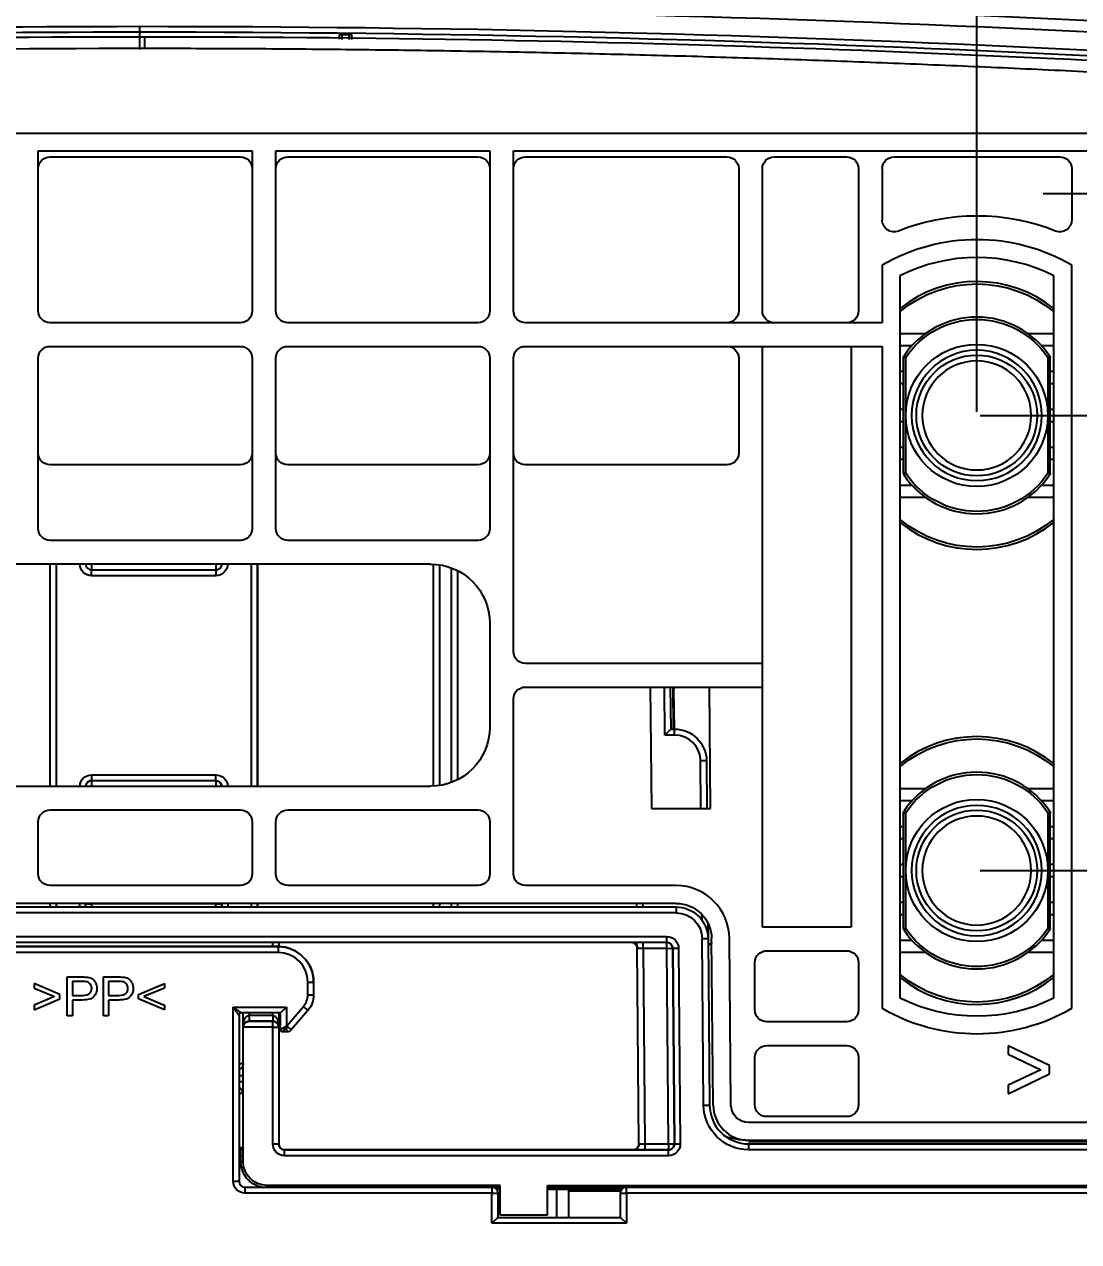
# Model space of a CAD drawing. Header units: millimetres. Extents: x 28 to 2974, y 8 to 3716.
# Drawn here: x 1848.7 to 1937.7, y 1279.4 to 1382.1 of the extents above; entities that cross this region are included whole.
import ezdxf

# ---------------------------------------------------------------- set-up
doc = ezdxf.new("R2010")
doc.units = ezdxf.units.MM
doc.layers.get('Defpoints').update_dxf_attribs({"linetype": 'CONTINUOUS'})
doc.layers.add('1LINE', color=7, linetype='CONTINUOUS')
doc.styles.add('Annotative', font='malgun.ttf')
doc.dimstyles.new('WOO', dxfattribs={"dimtxt": 20, "dimasz": 2, "dimexe": 1.25, "dimexo": 0.3, "dimgap": 1, "dimtad": 1, "dimdec": 1, "dimzin": 1, "dimdsep": 46, "dimtxsty": 'Annotative', "dimcen": 0, "dimclrd": 1, "dimclre": 1, "dimclrt": 2, "dimadec": 0, "dimazin": 0, "dimtfac": 1, "dimtdec": 1, "dimtofl": 0, "dimtmove": 0, "dimatfit": 3, "dimfxl": 0, "dimarcsym": 0})

# ---------------------------------------------------------------- blocks, each defined once
blk = doc.blocks.new('*D10')
at = {"layer": '1LINE', "color": 1, "lineweight": -2}
for p, q in [((1788.67, 1349.37), (1788.67, 1427.58)), ((1929.12, 1349.37), (1929.12, 1427.58)), ((1790.67, 1426.33), (1927.12, 1426.33))]:
    blk.add_line(p, q, dxfattribs=at)
at = {"layer": '1LINE', "color": 1}
for points in [[(1790.67, 1426.66), (1790.67, 1426), (1788.67, 1426.33)], [(1927.12, 1426.66), (1927.12, 1426), (1929.12, 1426.33)]]:
    blk.add_solid(points, dxfattribs=at)
at = {"layer": 'Defpoints', "color": 0}
for p in [(1929.12, 1426.33), (1788.67, 1349.07), (1929.12, 1349.07)]:
    blk.add_point(p, dxfattribs=at)
at = {"layer": '1LINE', "color": 2, "insert": (1858.89, 1437.72), "char_height": 20, "attachment_point": 5, "style": 'Annotative'}
blk.add_mtext('140', dxfattribs=at)
blk = doc.blocks.new('*D11')
at = {"layer": '1LINE', "color": 1, "lineweight": -2}
for p, q in [((1758.92, 1349.37), (1758.92, 1481.64)), ((1958.87, 1349.37), (1958.87, 1481.64)), ((1760.92, 1480.39), (1956.87, 1480.39))]:
    blk.add_line(p, q, dxfattribs=at)
at = {"layer": '1LINE', "color": 1}
for points in [[(1760.92, 1480.72), (1760.92, 1480.05), (1758.92, 1480.39)], [(1956.87, 1480.72), (1956.87, 1480.05), (1958.87, 1480.39)]]:
    blk.add_solid(points, dxfattribs=at)
at = {"layer": 'Defpoints', "color": 0}
for p in [(1958.87, 1480.39), (1758.92, 1349.07), (1958.87, 1349.07)]:
    blk.add_point(p, dxfattribs=at)
at = {"layer": '1LINE', "color": 2, "insert": (1858.89, 1491.72), "char_height": 20, "attachment_point": 5, "style": 'Annotative'}
blk.add_mtext('200', dxfattribs=at)
blk = doc.blocks.new('*D12')
at = {"layer": '1LINE', "color": 1, "lineweight": -2}
for p, q in [((1929.42, 1310.67), (2169.11, 1310.67)), ((2167.86, 1308.67), (2167.86, 861.29)), ((1858.76, 859.29), (2169.11, 859.29))]:
    blk.add_line(p, q, dxfattribs=at)
at = {"layer": '1LINE', "color": 1}
for points in [[(2167.53, 1308.67), (2168.19, 1308.67), (2167.86, 1310.67)], [(2167.53, 861.29), (2168.19, 861.29), (2167.86, 859.29)]]:
    blk.add_solid(points, dxfattribs=at)
at = {"layer": 'Defpoints', "color": 0}
for p in [(1929.12, 1310.67), (1858.46, 859.29), (2167.86, 859.29)]:
    blk.add_point(p, dxfattribs=at)
at = {"layer": '1LINE', "color": 2, "insert": (2156.47, 1084.98), "char_height": 20, "attachment_point": 5, "rotation": 90, "style": 'Annotative'}
blk.add_mtext('451', dxfattribs=at)
blk = doc.blocks.new('*D13')
at = {"layer": '1LINE', "color": 1, "lineweight": -2}
for p, q in [((1929.42, 1349.07), (2224.1, 1349.07)), ((2222.85, 1347.07), (2222.85, 861.29)), ((1858.76, 859.29), (2224.1, 859.29))]:
    blk.add_line(p, q, dxfattribs=at)
at = {"layer": '1LINE', "color": 1}
for points in [[(2222.52, 1347.07), (2223.18, 1347.07), (2222.85, 1349.07)], [(2222.52, 861.29), (2223.18, 861.29), (2222.85, 859.29)]]:
    blk.add_solid(points, dxfattribs=at)
at = {"layer": 'Defpoints', "color": 0}
for p in [(1929.12, 1349.07), (1858.46, 859.29), (2222.85, 859.29)]:
    blk.add_point(p, dxfattribs=at)
at = {"layer": '1LINE', "color": 2, "insert": (2211.52, 1104.18), "char_height": 20, "attachment_point": 5, "rotation": 90, "style": 'Annotative'}
blk.add_mtext('490', dxfattribs=at)

msp = doc.modelspace()

# ---------------------------------------------------------------- linework, layer by layer
at = {"layer": '1LINE', "linetype": 'Continuous'}
for p, q in [((1875.32, 1380.82), (1875.32, 1381.23)), ((1875.52, 1381.23), (1875.52, 1380.81)), ((1876.13, 1380.81), (1876.13, 1381.22)), ((1876.33, 1381.21), (1876.33, 1380.8)), ((1749.2, 1372.9), (1968.58, 1372.9)), ((1849.89, 1371.4), (1867.95, 1371.4)), ((1849.89, 1357.9), (1849.89, 1371.4)), ((1867.95, 1371.4), (1867.95, 1357.9)), ((1869.95, 1371.4), (1888.01, 1371.4)), ((1869.95, 1357.9), (1869.95, 1371.4)), ((1888.01, 1371.4), (1888.01, 1357.9)), ((1890.01, 1357.9), (1890.01, 1371.4)), ((1890.01, 1371.4), (1968.61, 1371.4)), ((1850.89, 1370.9), (1866.95, 1370.9)), ((1870.95, 1370.9), (1887.01, 1370.9)), ((1891.01, 1370.9), (1908.02, 1370.9)), ((1912.02, 1370.9), (1918.14, 1370.9)), ((1922.14, 1370.9), (1936.14, 1370.9)), ((1909.02, 1369.9), (1909.02, 1357.9)), ((1911.02, 1357.9), (1911.02, 1369.9)), ((1919.14, 1369.9), (1919.14, 1357.9)), ((1921.14, 1369.9), (1921.14, 1365.56)), ((1937.14, 1369.9), (1937.14, 1365.56)), ((2014.73, 1367.78), (1934.73, 1367.78)), ((1921.14, 1361.76), (1921.14, 1356.9)), ((1937.14, 1299.04), (1937.14, 1361.76)), ((1922.64, 1360.86), (1922.64, 1299.94)), ((1935.64, 1299.94), (1935.64, 1360.86)), ((1866.95, 1356.9), (1850.89, 1356.9)), ((1887.01, 1356.9), (1870.95, 1356.9)), ((1921.14, 1356.9), (1891.01, 1356.9)), ((1924.78, 1355.97), (1922.64, 1355.97)), ((1922.64, 1354.97), (1923.66, 1354.97)), ((1935.64, 1355.97), (1933.45, 1355.97)), ((1934.57, 1354.97), (1935.64, 1354.97)), ((1850.89, 1354.9), (1866.95, 1354.9)), ((1870.95, 1354.9), (1887.01, 1354.9)), ((1891.01, 1354.9), (1921.14, 1354.9)), ((1911.02, 1328.15), (1911.02, 1354.9)), ((1918.52, 1354.9), (1918.52, 1305.9)), ((1921.14, 1354.9), (1921.14, 1299.04)), ((1922.92, 1353.95), (1923.12, 1353.95)), ((1922.92, 1353.95), (1922.92, 1344.19)), ((1922.95, 1354.06), (1923.12, 1353.95)), ((1923.12, 1349.07), (1923.12, 1353.95)), ((1935.28, 1354.06), (1935.12, 1353.95)), ((1935.12, 1353.95), (1935.12, 1349.07)), ((1935.12, 1353.95), (1935.32, 1353.95)), ((1935.32, 1344.19), (1935.32, 1353.95)), ((1849.89, 1339.53), (1849.89, 1353.9)), ((1867.95, 1353.9), (1867.95, 1339.53)), ((1869.95, 1339.53), (1869.95, 1353.9)), ((1888.01, 1353.9), (1888.01, 1339.53)), ((1890.01, 1329.15), (1890.01, 1353.9)), ((1909.02, 1353.9), (1909.02, 1345.9)), ((1922.92, 1352.77), (1922.64, 1352.77)), ((1935.64, 1352.77), (1935.32, 1352.77)), ((1922.64, 1351.77), (1922.92, 1351.77)), ((1935.32, 1351.77), (1935.64, 1351.77)), ((1922.92, 1349.57), (1922.64, 1349.57)), ((1923.12, 1344.19), (1923.12, 1349.07)), ((1935.12, 1349.07), (1935.12, 1344.19)), ((1935.64, 1349.57), (1935.32, 1349.57)), ((1922.64, 1348.57), (1922.92, 1348.57)), ((1935.32, 1348.57), (1935.64, 1348.57)), ((1922.92, 1346.37), (1922.64, 1346.37)), ((1935.64, 1346.37), (1935.32, 1346.37)), ((1866.95, 1344.9), (1850.89, 1344.9)), ((1887.01, 1344.9), (1870.95, 1344.9)), ((1908.02, 1344.9), (1891.01, 1344.9)), ((1922.64, 1345.37), (1922.92, 1345.37)), ((1935.32, 1345.37), (1935.64, 1345.37)), ((1922.92, 1344.19), (1923.12, 1344.19)), ((1922.95, 1344.08), (1923.12, 1344.19)), ((1935.12, 1344.19), (1935.28, 1344.08)), ((1935.12, 1344.19), (1935.32, 1344.19)), ((1923.66, 1343.17), (1922.64, 1343.17)), ((1935.64, 1343.17), (1934.57, 1343.17)), ((1922.64, 1342.17), (1924.78, 1342.17)), ((1933.45, 1342.17), (1935.64, 1342.17)), ((1866.95, 1338.53), (1850.89, 1338.53)), ((1887.01, 1338.53), (1870.95, 1338.53)), ((1883.01, 1336.53), (1834.83, 1336.53)), ((1850.89, 1317.78), (1850.89, 1336.53)), ((1851.39, 1336.53), (1851.39, 1317.78)), ((1854.39, 1336.53), (1854.39, 1336.05)), ((1864.89, 1336.53), (1864.89, 1336.05)), ((1867.89, 1317.78), (1867.89, 1336.53)), ((1868.39, 1336.53), (1868.39, 1317.78)), ((1868.39, 1317.78), (1868.39, 1336.53)), ((1883.27, 1317.78), (1883.27, 1336.52)), ((1883.77, 1336.47), (1883.77, 1317.83)), ((1854.39, 1336.05), (1864.89, 1336.05)), ((1854.39, 1335.55), (1854.39, 1336.05)), ((1864.89, 1335.55), (1854.39, 1335.55)), ((1864.89, 1336.05), (1864.89, 1335.55)), ((1884.77, 1318.1), (1884.77, 1336.21)), ((1885.27, 1335.99), (1885.27, 1318.32)), ((1888.01, 1331.53), (1888.01, 1322.78)), ((1911.02, 1328.15), (1891.01, 1328.15)), ((1911.02, 1326.15), (1911.02, 1328.15)), ((1891.01, 1326.15), (1911.02, 1326.15)), ((1901.56, 1326.15), (1901.65, 1315.9)), ((1902.79, 1322.1), (1902.75, 1326.15)), ((1903.25, 1326.15), (1903.29, 1322.6)), ((1903.45, 1326.15), (1903.49, 1322.6)), ((1903.59, 1322.6), (1903.56, 1325.95)), ((1906.65, 1315.9), (1906.56, 1326.15)), ((1911.02, 1305.9), (1911.02, 1326.15)), ((1890.01, 1310.4), (1890.01, 1325.15)), ((1902.79, 1322.1), (1903.29, 1322.6)), ((1903.61, 1322.1), (1902.79, 1322.1)), ((1903.29, 1322.6), (1903.61, 1322.6)), ((1903.61, 1322.1), (1903.61, 1322.6)), ((1906.31, 1319.92), (1905.81, 1319.92)), ((1905.84, 1315.9), (1905.81, 1319.92)), ((1906.31, 1319.92), (1906.34, 1315.9)), ((1854.39, 1318.75), (1864.89, 1318.75)), ((1854.39, 1318.75), (1854.39, 1318.25)), ((1864.89, 1318.25), (1854.39, 1318.25)), ((1854.39, 1318.25), (1854.39, 1317.78)), ((1864.89, 1318.25), (1864.89, 1318.75)), ((1864.89, 1318.25), (1864.89, 1317.78)), ((1834.83, 1317.78), (1883.01, 1317.78)), ((1924.78, 1317.57), (1922.64, 1317.57)), ((1935.64, 1317.57), (1933.45, 1317.57)), ((1922.64, 1316.57), (1923.66, 1316.57)), ((1934.57, 1316.57), (1935.64, 1316.57)), ((1850.89, 1315.78), (1866.95, 1315.78)), ((1870.95, 1315.78), (1887.01, 1315.78)), ((1901.65, 1315.9), (1906.65, 1315.9)), ((1922.92, 1315.55), (1923.12, 1315.55)), ((1922.92, 1315.55), (1922.92, 1305.79)), ((1922.95, 1315.66), (1923.12, 1315.55)), ((1923.12, 1310.67), (1923.12, 1315.55)), ((1935.28, 1315.66), (1935.12, 1315.55)), ((1935.12, 1315.55), (1935.12, 1310.67)), ((1935.12, 1315.55), (1935.32, 1315.55)), ((1935.32, 1305.79), (1935.32, 1315.55)), ((1849.89, 1310.4), (1849.89, 1314.78)), ((1867.95, 1314.78), (1867.95, 1310.4)), ((1869.95, 1310.4), (1869.95, 1314.78)), ((1888.01, 1314.78), (1888.01, 1310.4)), ((1922.92, 1314.37), (1922.64, 1314.37)), ((1935.64, 1314.37), (1935.32, 1314.37)), ((1922.64, 1313.37), (1922.92, 1313.37)), ((1935.32, 1313.37), (1935.64, 1313.37)), ((1922.92, 1311.17), (1922.64, 1311.17)), ((1935.64, 1311.17), (1935.32, 1311.17)), ((1922.64, 1310.17), (1922.92, 1310.17)), ((1923.12, 1305.79), (1923.12, 1310.67)), ((1935.12, 1310.67), (1935.12, 1305.79)), ((1935.32, 1310.17), (1935.64, 1310.17)), ((1866.95, 1309.4), (1850.89, 1309.4)), ((1887.01, 1309.4), (1870.95, 1309.4)), ((1903.74, 1309.4), (1891.01, 1309.4)), ((1903.74, 1307.9), (1814.04, 1307.9)), ((1850.89, 1307.6), (1850.89, 1307.9)), ((1851.39, 1307.9), (1851.39, 1307.6)), ((1853.39, 1307.6), (1853.39, 1307.9)), ((1853.89, 1307.9), (1853.89, 1307.6)), ((1853.89, 1307.88), (1853.89, 1307.9)), ((1853.89, 1307.6), (1853.89, 1307.88)), ((1854.39, 1307.9), (1854.39, 1307.87)), ((1864.89, 1307.87), (1854.39, 1307.87)), ((1854.39, 1307.87), (1854.39, 1307.6)), ((1864.89, 1307.87), (1864.89, 1307.9)), ((1864.89, 1307.6), (1864.89, 1307.87)), ((1865.39, 1307.6), (1865.39, 1307.9)), ((1865.39, 1307.9), (1865.39, 1307.88)), ((1865.39, 1307.88), (1865.39, 1307.6)), ((1865.89, 1307.9), (1865.89, 1307.6)), ((1867.89, 1307.6), (1867.89, 1307.9)), ((1868.39, 1307.9), (1868.39, 1307.6)), ((1868.39, 1307.6), (1868.39, 1307.9)), ((1883.27, 1307.6), (1883.27, 1307.9)), ((1883.77, 1307.9), (1883.77, 1307.6)), ((1884.77, 1307.6), (1884.77, 1307.9)), ((1885.27, 1307.9), (1885.27, 1307.6)), ((1900.42, 1307.6), (1900.41, 1307.9)), ((1900.91, 1307.9), (1900.92, 1307.6)), ((1922.92, 1307.97), (1922.64, 1307.97)), ((1935.64, 1307.97), (1935.32, 1307.97)), ((1814.05, 1307.6), (1903.74, 1307.6)), ((1903.74, 1307.1), (1814.05, 1307.1)), ((1853.89, 1307.6), (1853.89, 1307.6)), ((1868.39, 1307.6), (1868.39, 1307.6)), ((1903.74, 1307.6), (1903.74, 1307.1)), ((1905.93, 1306.49), (1905.92, 1306.96)), ((1922.64, 1306.97), (1922.92, 1306.97)), ((1935.32, 1306.97), (1935.64, 1306.97)), ((1906.43, 1306.24), (1906.44, 1304.92)), ((1918.52, 1305.9), (1911.02, 1305.9)), ((1922.92, 1305.79), (1923.12, 1305.79)), ((1922.95, 1305.68), (1923.12, 1305.79)), ((1935.12, 1305.79), (1935.32, 1305.79)), ((1935.12, 1305.79), (1935.28, 1305.68)), ((1814.84, 1305.1), (1902.95, 1305.1)), ((1902.95, 1304.6), (1902.95, 1305.1)), ((1906.06, 1290.87), (1905.94, 1304.92)), ((1906.44, 1304.92), (1906.56, 1290.87)), ((1906.87, 1290.88), (1906.74, 1304.93)), ((1908.37, 1290.89), (1908.24, 1304.94)), ((1923.66, 1304.77), (1922.64, 1304.77)), ((1935.64, 1304.77), (1934.57, 1304.77)), ((1902.95, 1304.6), (1814.84, 1304.6)), ((1841.64, 1304.25), (1870.14, 1304.25)), ((1870.14, 1304.25), (1841.64, 1304.25)), ((1870.14, 1303.75), (1841.64, 1303.75)), ((1869.69, 1304.25), (1869.69, 1304.6)), ((1870.14, 1304.25), (1870.14, 1303.75)), ((1870.14, 1304.25), (1870.14, 1304.25)), ((1870.19, 1304.6), (1870.19, 1304.25)), ((1900.59, 1287.61), (1900.45, 1304.11)), ((1900.95, 1304.59), (1900.95, 1304.6)), ((1900.95, 1304.1), (1900.95, 1304.59)), ((1900.95, 1304.1), (1901.09, 1287.6)), ((1902.95, 1304.1), (1900.95, 1304.1)), ((1902.95, 1304.1), (1902.95, 1304.6)), ((1902.95, 1304.1), (1903.45, 1304.11)), ((1903.09, 1287.6), (1902.95, 1304.1)), ((1903.59, 1287.61), (1903.45, 1304.11)), ((1903.45, 1304.11), (1903.59, 1287.61)), ((1903.95, 1304.11), (1904.09, 1287.61)), ((1906.44, 1304.43), (1906.55, 1304.43)), ((1911.39, 1303.9), (1918.14, 1303.9)), ((1922.64, 1303.77), (1924.78, 1303.77)), ((1933.45, 1303.77), (1935.64, 1303.77)), ((1910.39, 1298.9), (1910.39, 1302.9)), ((1919.14, 1302.9), (1919.14, 1298.9)), ((1852.33, 1298.4), (1852.33, 1301.69)), ((1855.4, 1298.4), (1855.4, 1301.69)), ((1849.54, 1301.14), (1849.54, 1300.74)), ((1851.72, 1300.22), (1849.54, 1301.14)), ((1849.54, 1300.74), (1851.27, 1300.03)), ((1852.77, 1301.3), (1852.77, 1300.13)), ((1855.83, 1301.3), (1855.83, 1300.13)), ((1858.36, 1300.22), (1860.54, 1301.14)), ((1860.54, 1300.74), (1858.81, 1300.03)), ((1860.54, 1301.14), (1860.54, 1300.74)), ((1872.64, 1300.17), (1872.64, 1301.25)), ((1873.14, 1301.25), (1873.14, 1300.17)), ((1873.14, 1301.25), (1873.14, 1301.25)), ((1851.27, 1300.03), (1849.54, 1299.31)), ((1849.54, 1298.91), (1851.72, 1299.84)), ((1851.72, 1299.84), (1851.72, 1300.22)), ((1852.77, 1299.74), (1852.77, 1298.4)), ((1855.83, 1299.74), (1855.83, 1298.4)), ((1858.36, 1299.84), (1858.36, 1300.22)), ((1860.54, 1298.91), (1858.36, 1299.84)), ((1858.81, 1300.03), (1860.54, 1299.31)), ((1849.54, 1299.31), (1849.54, 1298.91)), ((1860.54, 1299.31), (1860.54, 1298.91)), ((1866.34, 1299.15), (1870.84, 1299.15)), ((1866.34, 1284.45), (1866.34, 1299.15)), ((1870.34, 1298.65), (1867.04, 1298.65)), ((1867.19, 1297.45), (1867.19, 1298.65)), ((1867.69, 1298.65), (1867.69, 1298.45)), ((1869.69, 1298.45), (1869.69, 1298.65)), ((1870.19, 1298.65), (1870.19, 1297.45)), ((1870.34, 1298.65), (1870.84, 1299.15)), ((1870.34, 1297.25), (1870.34, 1298.65)), ((1870.84, 1299.15), (1870.84, 1297.55)), ((1870.87, 1297.55), (1872.28, 1299.19)), ((1872.66, 1298.87), (1871.25, 1297.23)), ((1852.77, 1298.4), (1852.33, 1298.4)), ((1855.83, 1298.4), (1855.4, 1298.4)), ((1866.84, 1298.45), (1866.84, 1284.45)), ((1867.19, 1286.1), (1867.19, 1297.45)), ((1869.69, 1297.45), (1867.19, 1297.45)), ((1867.69, 1298.45), (1869.69, 1298.45)), ((1867.69, 1298.45), (1867.69, 1297.95)), ((1867.69, 1297.95), (1869.69, 1297.95)), ((1867.69, 1297.95), (1867.69, 1297.95)), ((1869.69, 1297.95), (1867.69, 1297.95)), ((1869.69, 1298.45), (1869.69, 1297.95)), ((1869.69, 1297.95), (1869.69, 1297.95)), ((1869.69, 1297.45), (1869.69, 1297.95)), ((1869.69, 1287.6), (1869.69, 1297.45)), ((1870.19, 1297.45), (1870.19, 1287.6)), ((1870.19, 1297.45), (1870.19, 1297.45)), ((1870.84, 1297.55), (1870.87, 1297.55)), ((1870.87, 1297.05), (1870.87, 1297.55)), ((1918.14, 1297.9), (1911.39, 1297.9)), ((1870.87, 1297.05), (1870.54, 1297.05)), ((1911.39, 1295.9), (1918.14, 1295.9)), ((1931.77, 1295.89), (1931.77, 1295.16)), ((1935.27, 1294.21), (1931.77, 1295.89)), ((1867.19, 1294.35), (1866.84, 1294.35)), ((1910.39, 1290.9), (1910.39, 1294.9)), ((1919.14, 1294.9), (1919.14, 1290.9)), ((1931.77, 1295.16), (1934.54, 1293.86)), ((1934.54, 1293.86), (1931.77, 1292.56)), ((1931.77, 1291.83), (1935.27, 1293.52)), ((1935.27, 1293.52), (1935.27, 1294.21)), ((1931.77, 1292.56), (1931.77, 1291.83)), ((1867.19, 1291.85), (1866.84, 1291.85)), ((1967.92, 1289.4), (1909.87, 1289.4)), ((1918.14, 1289.9), (1911.39, 1289.9)), ((1866.84, 1287.3), (1867.19, 1287.3)), ((1900.59, 1287.61), (1900.59, 1287.61)), ((1901.09, 1287.6), (1901.09, 1287.1)), ((1901.09, 1287.6), (1903.09, 1287.6)), ((1903.09, 1287.6), (1903.59, 1287.61)), ((1903.09, 1287.6), (1903.09, 1287.1)), ((1903.59, 1287.61), (1903.59, 1287.61)), ((1909.84, 1287.8), (1941.39, 1287.8)), ((1909.86, 1287.6), (1941.39, 1287.6)), ((1909.86, 1287.6), (1909.86, 1287.1)), ((1967.92, 1287.9), (1909.87, 1287.9)), ((1866.84, 1287.1), (1866.99, 1287.1)), ((1866.99, 1286.6), (1866.84, 1286.6)), ((1866.99, 1286.6), (1866.99, 1287.1)), ((1867.19, 1286.6), (1866.99, 1286.6)), ((1866.99, 1286.1), (1866.99, 1286.6)), ((1870.69, 1286.6), (1870.69, 1287.1)), ((1870.69, 1287.1), (1903.09, 1287.1)), ((1870.69, 1287.1), (1870.69, 1287.1)), ((1900.09, 1287.1), (1870.69, 1287.1)), ((1903.09, 1286.6), (1870.69, 1286.6)), ((1900.09, 1287.1), (1900.09, 1287.1)), ((1901.09, 1287.1), (1900.09, 1287.1)), ((1903.09, 1287.1), (1901.09, 1287.1)), ((1903.09, 1286.6), (1903.09, 1287.1)), ((1903.09, 1287.1), (1903.09, 1287.1)), ((1941.39, 1287.1), (1909.86, 1287.1)), ((1867.19, 1286.1), (1866.99, 1286.1)), ((1888.89, 1284.1), (1869.19, 1284.1)), ((1869.19, 1284.1), (1869.19, 1283.95)), ((1888.89, 1281.6), (1888.89, 1284.1)), ((1892.89, 1284.1), (1941.39, 1284.1)), ((1892.89, 1281.6), (1892.89, 1284.1)), ((1867.34, 1283.95), (1867.34, 1283.45)), ((1867.34, 1283.95), (1888.19, 1283.95)), ((1888.19, 1283.45), (1867.34, 1283.45)), ((1888.19, 1283.95), (1888.19, 1283.45)), ((1888.19, 1283.95), (1888.89, 1283.95)), ((1888.19, 1280.9), (1888.19, 1283.45)), ((1888.89, 1283.75), (1888.59, 1283.75)), ((1888.69, 1283.45), (1888.69, 1281.4)), ((1892.89, 1283.95), (1893.66, 1283.95)), ((1893.66, 1283.75), (1892.89, 1283.75)), ((1893.66, 1283.95), (1894.44, 1283.95)), ((1894.64, 1283.75), (1893.66, 1283.75)), ((1893.66, 1281.4), (1893.66, 1283.75)), ((1899.32, 1283.9), (1894.58, 1283.9)), ((1894.64, 1283.8), (1899.19, 1283.8)), ((1894.64, 1283.75), (1894.64, 1281.4)), ((1899.07, 1283.6), (1894.64, 1283.6)), ((1899.04, 1281.4), (1899.04, 1283.45)), ((1899.54, 1283.45), (1899.54, 1283.95)), ((1899.54, 1283.95), (1947.84, 1283.95)), ((1948.34, 1283.45), (1899.54, 1283.45)), ((1899.54, 1283.45), (1899.54, 1280.9)), ((1888.69, 1281.4), (1888.19, 1280.9)), ((1888.69, 1281.4), (1899.04, 1281.4)), ((1892.89, 1281.6), (1888.89, 1281.6)), ((1899.04, 1281.4), (1899.54, 1280.9)), ((1899.54, 1280.9), (1888.19, 1280.9))]:
    msp.add_line(p, q, dxfattribs=at)
for centre, radius in [((1929.12, 1349.07), 6), ((1929.12, 1349.07), 5.1), ((1929.12, 1310.67), 6), ((1929.12, 1310.67), 5.1)]:
    msp.add_circle(centre, radius, dxfattribs=at)
at = {"layer": '1LINE', "linetype": 'Continuous', "extrusion": (0, 0, -1)}
for centre, radius in [((-1929.12, 1349.07), 5.5), ((-1929.12, 1349.07), 4.6), ((-1929.12, 1310.67), 5.5), ((-1929.12, 1310.67), 4.6)]:
    msp.add_circle(centre, radius, dxfattribs=at)
at = {"layer": '1LINE', "linetype": 'Continuous', "extrusion": (6.12303e-17, -3.74928e-33, -1)}
for centre, radius, start, end in [((-1850.89, 1369.9), 1, 0, 90), ((-1866.95, 1369.9), 1, 90, 180), ((-1870.95, 1369.9), 1, 0, 90), ((-1887.01, 1369.9), 1, 90, 180), ((-1891.01, 1369.9), 1, 0, 90), ((-1908.02, 1369.9), 1, 90, 180), ((-1912.02, 1369.9), 1, 0, 90), ((-1918.14, 1369.9), 1, 90, 180), ((-1922.14, 1369.9), 1, 0, 90), ((-1936.14, 1369.9), 1, 90, 180), ((-1922.14, 1365.56), 1, 248.3817, 0), ((-1936.14, 1365.56), 1, 180, 291.6183), ((-1850.89, 1357.9), 1, 270, 0), ((-1866.95, 1357.9), 1, 180, 270), ((-1870.95, 1357.9), 1, 270, 0), ((-1887.01, 1357.9), 1, 180, 270), ((-1891.01, 1357.9), 1, 270, 0), ((-1908.02, 1357.9), 1, 180, 270), ((-1912.02, 1357.9), 1, 270, 0), ((-1918.14, 1357.9), 1, 180, 270), ((-1850.89, 1353.9), 1, 0, 90), ((-1866.95, 1353.9), 1, 90, 180), ((-1870.95, 1353.9), 1, 0, 90), ((-1887.01, 1353.9), 1, 90, 180), ((-1891.01, 1353.9), 1, 0, 90), ((-1908.02, 1353.9), 1, 90, 180), ((-1850.89, 1345.9), 1, 270, 0), ((-1866.95, 1345.9), 1, 180, 270), ((-1870.95, 1345.9), 1, 270, 0), ((-1887.01, 1345.9), 1, 180, 270), ((-1891.01, 1345.9), 1, 270, 0), ((-1908.02, 1345.9), 1, 180, 270), ((-1850.89, 1339.53), 1, 270, 0), ((-1866.95, 1339.53), 1, 180, 270), ((-1870.95, 1339.53), 1, 270, 0), ((-1887.01, 1339.53), 1, 180, 270), ((-1864.89, 1336.55), 0.5, 182.9969, 270), ((-1883.01, 1331.53), 5, 90, 180), ((-1891.01, 1329.15), 1, 270, 0), ((-1891.01, 1325.15), 1, 0, 90), ((-1883.01, 1322.78), 5, 180, 270), ((-1864.89, 1317.75), 0.5, 90, 177.2632), ((-1850.89, 1314.78), 1, 0, 90), ((-1866.95, 1314.78), 1, 90, 180), ((-1870.95, 1314.78), 1, 0, 90), ((-1887.01, 1314.78), 1, 90, 180), ((-1866.95, 1310.4), 1, 180, 270), ((-1887.01, 1310.4), 1, 180, 270), ((-1891.01, 1310.4), 1, 270, 0), ((-1911.39, 1302.9), 1, 0, 90), ((-1918.14, 1302.9), 1, 90, 180), ((-1911.39, 1298.9), 1, 270, 0), ((-1918.14, 1298.9), 1, 180, 270), ((-1911.39, 1294.9), 1, 0, 90), ((-1918.14, 1294.9), 1, 90, 180), ((-1911.39, 1290.9), 1, 270, 0), ((-1918.14, 1290.9), 1, 180, 270)]:
    msp.add_arc(centre, radius, start, end, dxfattribs=at)
at = {"layer": '1LINE', "linetype": 'Continuous'}
for centre, radius, start, end in [((1929.14, 1347.9), 18, 68.3817, 111.6183), ((1929.14, 1347.9), 16, 60, 120), ((1929.14, 1347.9), 14.5, 63.3669, 116.6331), ((1929.12, 1349.97), 10.4, 51.1421, 128.5053), ((1929.12, 1349.97), 7.4, 33.5573, 146.4427), ((1923.12, 1344.19), 0.2, 180, 213.5573), ((1929.12, 1348.17), 7.4, 213.5573, 326.4427), ((1929.12, 1348.17), 10.4, 231.4947, 308.8579), ((1854.39, 1336.55), 0.5, 182.9964, 270), ((1854.39, 1336.55), 0.5, 182.9964, 270), ((1903.61, 1319.9), 2.2, 0.5, 90), ((1929.12, 1311.57), 10.4, 51.1421, 128.5053), ((1854.39, 1317.75), 0.5, 90, 177.2632), ((1864.89, 1317.75), 0.5, 2.7368, 90), ((1929.12, 1311.57), 7.4, 33.5573, 146.4427), ((1903.74, 1304.9), 4.5, 0.4999, 90), ((1923.12, 1305.79), 0.2, 180, 213.5573), ((1929.12, 1309.77), 7.4, 213.5573, 326.4427), ((1929.12, 1309.77), 10.4, 231.4947, 308.8579), ((1929.14, 1312.9), 14.5, 243.3669, 296.6331), ((1929.14, 1312.9), 16, 240, 300), ((1866.69, 1291.85), 0.5, 0, 72.5416), ((1909.87, 1290.9), 3, 180.5, 270), ((1867.34, 1284.45), 0.5, 180, 270), ((1894.44, 1283.75), 0.2, 0, 90)]:
    msp.add_arc(centre, radius, start, end, dxfattribs=at)
at = {"layer": '1LINE', "linetype": 'Continuous', "extrusion": (0, 0, -1)}
for centre, radius, start, end in [((-1929.12, 1349.97), 10.2, 50.5948, 129.7694), ((-1929.12, 1349.97), 7.2, 33.5573, 146.4427), ((-1923.12, 1353.95), 0.2, 0, 33.5573), ((-1935.12, 1353.95), 0.2, 146.4427, 180), ((-1929.12, 1348.17), 7.2, 213.5573, 326.4427), ((-1935.12, 1344.19), 0.2, 180, 213.5573), ((-1929.12, 1348.17), 10.2, 230.2305, 309.4051), ((-1854.39, 1336.55), 1, 270, 358.5025), ((-1864.89, 1336.55), 1, 181.4975, 270), ((-1903.76, 1325.95), 0.2, 359.5, 90), ((-1903.61, 1319.9), 2.7, 90, 179.5), ((-1929.12, 1311.57), 10.2, 50.5948, 129.7694), ((-1854.39, 1317.75), 1, 1.3683, 90), ((-1864.89, 1317.75), 1, 90, 178.6317), ((-1929.12, 1311.57), 7.2, 33.5573, 146.4427), ((-1923.12, 1315.55), 0.2, 0, 33.5573), ((-1935.12, 1315.55), 0.2, 146.4427, 180), ((-1850.89, 1310.4), 1, 270, 0), ((-1870.95, 1310.4), 1, 270, 0), ((-1903.74, 1304.9), 3, 90, 179.5), ((-1903.74, 1304.9), 2.2, 90, 179.5), ((-1929.12, 1309.77), 7.2, 213.5573, 326.4427), ((-1935.12, 1305.79), 0.2, 180, 213.5573), ((-1906.55, 1304.63), 0.2, 179.5, 270), ((-1929.12, 1309.77), 10.2, 230.2305, 309.4051), ((-1866.69, 1294.35), 0.5, 180, 252.5416), ((-1909.86, 1290.9), 3.8, 270, 359.5), ((-1909.87, 1290.9), 1.5, 270, 359.5001), ((-1909.84, 1293.9), 6, 270, 290.0159), ((-1866.99, 1287.3), 0.2, 180, 270), ((-1869.19, 1286.1), 2.2, 282.24, 0), ((-1869.19, 1286.1), 2, 270, 0), ((-1888.19, 1283.45), 0.5, 90, 180), ((-1899.54, 1283.45), 0.5, 0, 90)]:
    msp.add_arc(centre, radius, start, end, dxfattribs=at)
at = {"layer": '1LINE', "linetype": 'Continuous', "extrusion": (3.83778e-22, 6.26757e-06, -1)}
for centre, radius, start, end in [((-1902.95, 1304.1, 0.01), 1, 90, 179.5), ((-1870.14, 1301.25, 0.01), 3, 90, 180), ((-1902.95, 1304.1, 0.01), 0.5, 90, 179.5), ((-1871.14, 1300.17, 0.01), 2, 180.0047, 220.6749), ((-1870.54, 1297.25, 0.01), 0.2, 270, 359.9529), ((-1870.87, 1297.55, 0.01), 0.5, 220.689, 270), ((-1870.69, 1287.6, 0.01), 1, 270, 359.9905), ((-1900.09, 1287.6, 0.01), 0.5, 179.5162, 270), ((-1903.09, 1287.6, 0.01), 1, 179.5096, 270), ((-1903.09, 1287.6, 0.01), 0.5, 179.5174, 270), ((-1867.34, 1284.45, 0.01), 1, 270, 359.9905)]:
    msp.add_arc(centre, radius, start, end, dxfattribs=at)
at = {"layer": '1LINE', "linetype": 'Continuous', "extrusion": (-3.83778e-22, -6.26758e-06, 1)}
for centre, radius, start, end in [((1870.14, 1301.25, -0.01), 3, 0, 90), ((1870.14, 1301.25, -0.01), 2.5, 0, 90), ((1899.95, 1304.1, -0.01), 0.5, 0.5, 90), ((1902.95, 1304.1, -0.01), 0.5, 0.5, 90), ((1871.14, 1300.17, -0.01), 1.5, 319.3251, 359.9936), ((1867.04, 1298.45, -0.01), 0.2, 90, 180), ((1869.69, 1297.45, -0.01), 0.5, 0, 90), ((1870.69, 1287.6, -0.01), 0.5, 180.0187, 270), ((1903.09, 1287.6, -0.01), 0.5, 270, 0.4815)]:
    msp.add_arc(centre, radius, start, end, dxfattribs=at)
at = {"layer": '1LINE', "linetype": 'Continuous'}
for centre, major_axis, ratio, start_param, end_param in [((1854.39, 1307.88), (0.5, 0), 0.026177, 3.141593, 4.71239), ((1864.89, 1307.88), (-0.5, 0), 0.026177, 1.570795, 3.141593), ((1905.94, 1304.92), (0.5, 0.004), 0.000006, 4.712389, 6.283185), ((1903.95, 1304.11), (-0.5, -0.004), 0.000006, 0, 1.570796), ((1872.64, 1301.25), (0.5, 0), 0.000006, 4.712389, 6.283185), ((1872.64, 1300.17), (0.5, 0), 0.000006, 4.712389, 6.283185), ((1872.28, 1299.19), (0.379, -0.326), 0.000005, 4.712393, 6.283189), ((1869.69, 1297.45), (0.5, 0), 0.000006, 4.712389, 6.283185), ((1870.87, 1297.55), (0.379, -0.326), 0.000005, 4.712393, 6.283189), ((1866.69, 1293.35), (-0.5, 0), 0.000006, 3.141593, 4.407675), ((1866.69, 1292.85), (-0.5, 0), 0.000006, 3.141593, 4.407675), ((1906.06, 1290.87), (0.5, 0.004), 0.000006, 4.712389, 6.283185), ((1869.69, 1287.6), (-0.5, 0), 0.000006, 1.570796, 3.141593), ((1904.09, 1287.61), (-0.5, -0.004), 0.000006, 0, 1.570796), ((1866.34, 1284.45), (0.5, 0), 0.000006, 4.712389, 6.283188), ((1888.19, 1283.45), (0.5, 0), 0.000006, 4.712389, 6.283185), ((1893.66, 1283.75), (0, -0.2), 0.017452, 1.570796, 3.141593), ((1899.54, 1283.45), (0.5, 0), 0.000006, 3.141593, 4.712389)]:
    msp.add_ellipse(centre, major_axis=major_axis, ratio=ratio, start_param=start_param, end_param=end_param, dxfattribs=at)
at = {"layer": '1LINE', "linetype": 'Continuous', "extrusion": (0, 0, -1)}
for centre, major_axis, ratio, start_param, end_param in [((1867.69, 1297.45), (0.354, 0.354), 0.999994, 3.926988, 5.497784), ((1870.69, 1287.6), (0, 0.5), 1, 3.141593, 4.712389), ((1900.09, 1287.6), (0, 0.5), 1, 1.56207, 3.141593)]:
    msp.add_ellipse(centre, major_axis=major_axis, ratio=ratio, start_param=start_param, end_param=end_param, dxfattribs=at)
at = {"layer": '1LINE', "linetype": 'Continuous'}
for points, degree in [([(1731.29, 1379.39), (1773.59, 1382.73), (1816.02, 1384.41), (1858.46, 1384.41)], 3), ([(1858.46, 1384.41), (1909.6, 1384.41), (1960.72, 1381.97), (2011.63, 1377.12)], 3), ([(1858.46, 1383.41), (1816.38, 1383.41), (1774.31, 1381.75), (1732.36, 1378.47)], 3), ([(2010.54, 1376.22), (1959.99, 1381), (1909.23, 1383.41), (1858.46, 1383.41)], 3), ([(1732.38, 1376.97), (1774.32, 1380.26), (1816.39, 1381.91), (1858.46, 1381.91)], 3), ([(1858.46, 1381.91), (1909.23, 1381.91), (1959.98, 1379.5), (2010.52, 1374.72)], 3), ([(1858.46, 1381.41), (1816.23, 1381.41), (1774.02, 1379.74), (1731.92, 1376.43)], 3), ([(1733.91, 1376.17), (1775.5, 1379.4), (1817.24, 1381.03), (1858.89, 1381.03)], 3), ([(2010.98, 1374.18), (1960.29, 1378.99), (1909.38, 1381.41), (1858.46, 1381.41)], 3), ([(1858.89, 1381.03), (1900.54, 1381.03), (1942.28, 1379.4), (1983.87, 1376.17)], 3), ([(1875.52, 1381.23), (1875.72, 1381.22), (1875.92, 1381.22), (1876.13, 1381.22)], 3), ([(1858.89, 1380.03), (1817.38, 1380.03), (1775.88, 1378.42), (1734.49, 1375.21)], 3), ([(1900.95, 1304.1), (1900.69, 1304.1), (1900.45, 1304.1), (1900.45, 1304.11)], 3), ([(1900.41, 1287.22), (1900.36, 1287.16), (1900.27, 1287.13)], 2), ([(1900.59, 1287.61), (1900.59, 1287.6), (1900.83, 1287.6), (1901.09, 1287.6)], 3)]:
    msp.add_open_spline(points, degree=degree, dxfattribs=at)
for points, degree, knots in [([(1858.46, 1381.41), (1858.46, 1381.41), (1858.46, 1381.42), (1858.46, 1381.46), (1858.46, 1381.49), (1858.46, 1381.56), (1858.46, 1381.6), (1858.46, 1381.7), (1858.46, 1381.75), (1858.46, 1381.84), (1858.46, 1381.87), (1858.46, 1381.91)], 3, [0, 0, 0, 0, 0.215674, 0.215674, 0.431349, 0.431349, 0.647023, 0.647023, 0.862698, 0.862698, 1, 1, 1, 1]), ([(1858.46, 1379.95), (1858.46, 1380.33), (1858.46, 1380.71), (1858.46, 1381.21), (1858.46, 1381.34), (1858.46, 1381.41)], 3, [0, 0, 0, 0, 0.5, 0.5, 1, 1, 1, 1]), ([(1858.89, 1380.03), (1858.89, 1380.27), (1858.89, 1380.55), (1858.89, 1380.94), (1858.89, 1381.03), (1858.89, 1381.03)], 3, [0, 0, 0, 0, 0.5, 0.5, 1, 1, 1, 1]), ([(1875.32, 1381.23), (1875.32, 1381.23), (1875.32, 1381.23), (1875.34, 1381.23), (1875.35, 1381.23), (1875.38, 1381.23), (1875.39, 1381.23), (1875.43, 1381.23), (1875.45, 1381.23), (1875.49, 1381.23), (1875.5, 1381.23), (1875.52, 1381.23)], 3, [0, 0, 0, 0, 0.215409, 0.215409, 0.43082, 0.43082, 0.646218, 0.646218, 0.861613, 0.861613, 1, 1, 1, 1]), ([(1876.13, 1381.22), (1876.15, 1381.22), (1876.17, 1381.22), (1876.21, 1381.22), (1876.23, 1381.22), (1876.27, 1381.22), (1876.28, 1381.22), (1876.31, 1381.22), (1876.32, 1381.22), (1876.32, 1381.21), (1876.33, 1381.21), (1876.33, 1381.21)], 3, [0, 0, 0, 0, 0.215434, 0.215434, 0.430866, 0.430866, 0.646311, 0.646311, 0.861759, 0.861759, 1, 1, 1, 1]), ([(1983.29, 1375.21), (1952.22, 1377.62), (1921.12, 1378.82), (1890, 1380.03), (1858.89, 1380.03)], 2, [0, 0, 0, 0.5, 0.5, 1, 1, 1]), ([(1864.89, 1336.05), (1864.95, 1336.05), (1865.01, 1336.06), (1865.11, 1336.1), (1865.16, 1336.13), (1865.25, 1336.2), (1865.29, 1336.24), (1865.35, 1336.33), (1865.37, 1336.39), (1865.39, 1336.48), (1865.39, 1336.52), (1865.39, 1336.55)], 3, [0, 0, 0, 0, 0.21494, 0.21494, 0.429881, 0.429881, 0.644821, 0.644821, 0.859762, 0.859762, 1, 1, 1, 1]), ([(1854.39, 1318.25), (1854.34, 1318.25), (1854.28, 1318.24), (1854.18, 1318.21), (1854.12, 1318.18), (1854.04, 1318.11), (1854, 1318.06), (1853.94, 1317.97), (1853.92, 1317.92), (1853.9, 1317.83), (1853.89, 1317.79), (1853.89, 1317.75)], 3, [0, 0, 0, 0, 0.214941, 0.214941, 0.429882, 0.429882, 0.644823, 0.644823, 0.859763, 0.859763, 1, 1, 1, 1]), ([(1903.74, 1307.6), (1904.44, 1307.6), (1905.14, 1307.31), (1906.14, 1306.32), (1906.43, 1305.63), (1906.44, 1304.92)], 3, [0, 0, 0, 0, 0.5, 0.5, 1, 1, 1, 1]), ([(1900.39, 1304.53), (1900.38, 1304.51), (1900.38, 1304.48), (1900.41, 1304.39), (1900.45, 1304.26), (1900.46, 1304.16), (1900.46, 1304.11)], 3, [0, 0, 0, 0, 0.219785, 0.471277, 0.732283, 1, 1, 1, 1]), ([(1852.33, 1301.69), (1852.75, 1301.69), (1853.16, 1301.69), (1853.79, 1301.69), (1853.96, 1301.68), (1854.07, 1301.66)], 3, [0, 0, 0, 0, 0.654973, 0.654973, 1, 1, 1, 1]), ([(1854.07, 1301.66), (1854.24, 1301.64), (1854.37, 1301.58), (1854.59, 1301.43), (1854.68, 1301.33), (1854.81, 1301.05), (1854.84, 1300.9), (1854.84, 1300.46), (1854.75, 1300.22), (1854.4, 1299.84), (1854.08, 1299.74), (1853.33, 1299.74), (1853.05, 1299.74), (1852.77, 1299.74)], 3, [0, 0, 0, 0, 0.133876, 0.133876, 0.267753, 0.267753, 0.401968, 0.401968, 0.631656, 0.631656, 0.8613, 0.8613, 1, 1, 1, 1]), ([(1855.4, 1301.69), (1855.81, 1301.69), (1856.23, 1301.69), (1856.86, 1301.69), (1857.03, 1301.68), (1857.14, 1301.66)], 3, [0, 0, 0, 0, 0.654973, 0.654973, 1, 1, 1, 1]), ([(1857.14, 1301.66), (1857.3, 1301.64), (1857.44, 1301.58), (1857.66, 1301.43), (1857.74, 1301.33), (1857.88, 1301.05), (1857.91, 1300.9), (1857.91, 1300.46), (1857.82, 1300.22), (1857.47, 1299.84), (1857.14, 1299.74), (1856.4, 1299.74), (1856.12, 1299.74), (1855.83, 1299.74)], 3, [0, 0, 0, 0, 0.133876, 0.133876, 0.267753, 0.267753, 0.401968, 0.401968, 0.631656, 0.631656, 0.8613, 0.8613, 1, 1, 1, 1]), ([(1854.02, 1301.28), (1853.94, 1301.29), (1853.81, 1301.3), (1853.33, 1301.3), (1853.05, 1301.3), (1852.77, 1301.3)], 3, [0, 0, 0, 0, 0.412456, 0.412456, 1, 1, 1, 1]), ([(1852.77, 1300.13), (1853.05, 1300.13), (1853.33, 1300.13), (1853.9, 1300.13), (1854.1, 1300.18), (1854.34, 1300.39), (1854.4, 1300.54), (1854.4, 1300.87), (1854.36, 1300.98), (1854.22, 1301.18), (1854.13, 1301.24), (1854.02, 1301.28)], 3, [0, 0, 0, 0, 0.225007, 0.225007, 0.448231, 0.448231, 0.672351, 0.672351, 0.835709, 0.835709, 1, 1, 1, 1]), ([(1857.08, 1301.28), (1857.01, 1301.29), (1856.87, 1301.3), (1856.4, 1301.3), (1856.12, 1301.3), (1855.83, 1301.3)], 3, [0, 0, 0, 0, 0.412456, 0.412456, 1, 1, 1, 1]), ([(1855.83, 1300.13), (1856.12, 1300.13), (1856.4, 1300.13), (1856.97, 1300.13), (1857.17, 1300.18), (1857.4, 1300.39), (1857.46, 1300.54), (1857.46, 1300.87), (1857.43, 1300.98), (1857.29, 1301.18), (1857.2, 1301.24), (1857.08, 1301.28)], 3, [0, 0, 0, 0, 0.225007, 0.225007, 0.448231, 0.448231, 0.672351, 0.672351, 0.835709, 0.835709, 1, 1, 1, 1]), ([(1866.84, 1298.45), (1866.83, 1298.46), (1866.81, 1298.49), (1866.69, 1298.66), (1866.53, 1298.89), (1866.41, 1299.06), (1866.34, 1299.15)], 3, [0, 0, 0, 0, 0.18208, 0.415919, 0.693143, 1, 1, 1, 1]), ([(1866.34, 1299.15), (1866.43, 1299.09), (1866.6, 1298.96), (1866.83, 1298.8), (1867, 1298.68), (1867.03, 1298.66), (1867.04, 1298.65)], 3, [0, 0, 0, 0, 0.306855, 0.584078, 0.817937, 1, 1, 1, 1]), ([(1867.19, 1297.45), (1867.2, 1297.6), (1867.21, 1297.84), (1867.32, 1298.15), (1867.46, 1298.38), (1867.62, 1298.43), (1867.69, 1298.45)], 3, [0, 0, 0, 0, 0.374999, 0.61736, 0.844511, 1, 1, 1, 1]), ([(1867.69, 1297.95), (1867.62, 1297.94), (1867.46, 1297.92), (1867.32, 1297.8), (1867.21, 1297.65), (1867.2, 1297.53), (1867.19, 1297.45)], 3, [0, 0, 0, 0, 0.155461, 0.382635, 0.624894, 1, 1, 1, 1]), ([(1869.69, 1298.45), (1869.76, 1298.43), (1869.92, 1298.38), (1870.06, 1298.15), (1870.17, 1297.84), (1870.18, 1297.6), (1870.19, 1297.45)], 3, [0, 0, 0, 0, 0.15547, 0.382634, 0.624893, 1, 1, 1, 1]), ([(1870.19, 1297.45), (1870.18, 1297.53), (1870.17, 1297.65), (1870.06, 1297.8), (1869.92, 1297.92), (1869.76, 1297.94), (1869.69, 1297.95)], 3, [0, 0, 0, 0, 0.374999, 0.617361, 0.844502, 1, 1, 1, 1]), ([(1870.34, 1297.25), (1870.35, 1297.26), (1870.36, 1297.27), (1870.52, 1297.36), (1870.71, 1297.47), (1870.84, 1297.55)], 3, [0, 0, 0, 0, 0.227621, 0.47883, 1, 1, 1, 1]), ([(1870.54, 1297.05), (1870.54, 1297.05), (1870.57, 1297.11), (1870.68, 1297.29), (1870.76, 1297.42), (1870.84, 1297.55)], 3, [0, 0, 0, 0, 0.499277, 0.499277, 1, 1, 1, 1]), ([(1906.56, 1290.87), (1906.57, 1290.01), (1906.93, 1289.16), (1908.15, 1287.95), (1909, 1287.6), (1909.86, 1287.6)], 3, [0, 0, 0, 0, 0.5, 0.5, 1, 1, 1, 1]), ([(1900.59, 1287.61), (1900.59, 1287.56), (1900.58, 1287.46), (1900.52, 1287.32), (1900.45, 1287.25), (1900.41, 1287.22)], 3, [0, 0, 0, 0, 0.319406, 0.663712, 1, 1, 1, 1])]:
    msp.add_open_spline(points, degree=degree, knots=knots, dxfattribs=at)

# ---------------------------------------------------------------- dimensions: what is measured, and where the dimension line sits
at = {"layer": '1LINE'}
for base, p1, p2, picture, middle in [((1958.87, 1480.39), (1758.92, 1349.07), (1958.87, 1349.07), '*D11', (1858.89, 1480.39)), ((1929.12, 1426.33), (1788.67, 1349.07), (1929.12, 1349.07), '*D10', (1858.89, 1426.33))]:
    dim = msp.add_linear_dim(base=base, p1=p1, p2=p2, dimstyle='WOO', override={"dimdec": 0}, dxfattribs=at)
    dim.commit()
    dim.dimension.update_dxf_attribs({"geometry": picture, "text_midpoint": middle, "dimtype": 160})
for base, p1, picture, middle in [((2222.85, 859.29), (1929.12, 1349.07), '*D13', (2222.85, 1104.18)), ((2167.86, 859.29), (1929.12, 1310.67), '*D12', (2167.86, 1084.98))]:
    dim = msp.add_linear_dim(base=base, p1=p1, p2=(1858.46, 859.29), angle=90, dimstyle='WOO', override={"dimdec": 0}, dxfattribs=at)
    dim.commit()
    dim.dimension.update_dxf_attribs({"geometry": picture, "text_midpoint": middle, "dimtype": 160})

doc.saveas('drawing.dxf')
